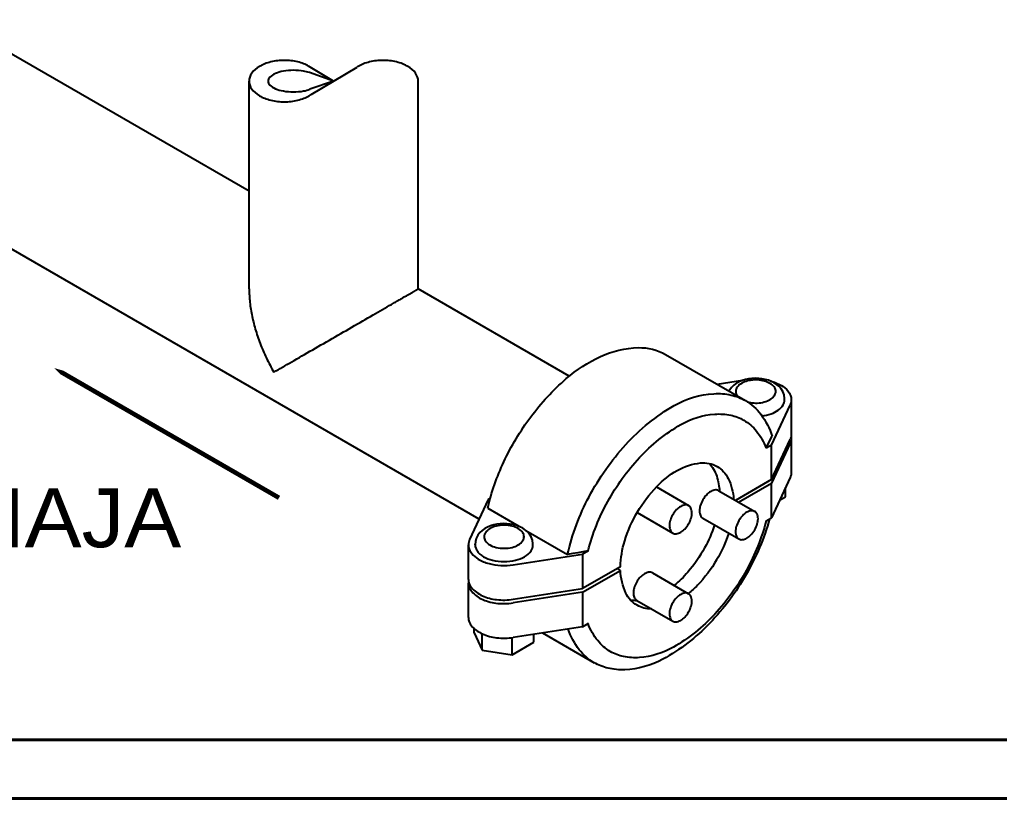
# Model space of a CAD drawing. Header units: centimetres. Extents: x 394264 to 551709, y 50011 to 59011.
# Drawn here: x 525669.5 to 525861.9, y 53388.3 to 53541.4 of the extents above; entities that cross this region are included whole.
import ezdxf
from ezdxf.enums import TextEntityAlignment as Align

# ---------------------------------------------------------------- set-up
doc = ezdxf.new("R2010")
doc.units = ezdxf.units.CM
for name, color, linetype, lineweight in [('-M-YNGN-ZON3', 6, 'SP', 30), ('0-KRCN-DETAY-YAZI', 71, 'Continuous', 35), ('0-KRCN-DETAY-ÇERÇEVE', 71, 'Continuous', 40), ('0-KRCN-YNG-CIHAZ', 4, 'Continuous', 30)]:
    doc.layers.add(name, color=color, linetype=linetype, lineweight=lineweight)
doc.styles.add('CIZGI', font='tahoma.ttf', dxfattribs={"width": 0.8, "oblique": 20})
doc.styles.add('ROMAND', font='arial.ttf', dxfattribs={"height": 0.5})
doc.linetypes.add('SP', pattern='A,2,-0.1,["SP",CIZGI,S=0.14,R=0.2,X=0,Y=-0.07],-0.255', length=2.355)

# ---------------------------------------------------------------- blocks, each defined once
blk = doc.blocks.new('A$C66BCA59E')
at = {"layer": '0-KRCN-YNG-CIHAZ', "color": 31, "linetype": 'Continuous', "lineweight": -3, "extrusion": (0, 0.816497, 0.57735)}
for p, q in [((1087.86, -1390.08, 2649.23), (877.61, -1268.69, 2664.31)), ((1042.68, -1325.66, 2648.98), (985.67, -1292.75, 2660.53)), ((1059.27, -1304.01, 2648.98), (1054.36, -1301.07, 2644.83)), ((1059.27, -1304.01, 2648.98), (1054.51, -1302.35, 2646.65)), ((1054.85, -1306.63, 2652.7), (1063.88, -1301.26, 2645.1)), ((1042.68, -1344.83, 2648.98), (1042.68, -1304.01, 2648.98)), ((1059.27, -1304.01, 2648.98), (1054.59, -1305.63, 2651.28)), ((1075.88, -1344.83, 2648.98), (1075.88, -1304.01, 2648.98)), ((1105.56, -1361.97, 2648.98), (1075.88, -1344.83, 2648.98)), ((1124.48, -1357.74, 2944.75), (1140.16, -1366.79, 2944.75)), ((1139.58, -1362.83, 2944.75), (1134.62, -1363.59, 2944.75)), ((1145.27, -1375.51, 2944.75), (1148.92, -1367.65, 2944.75)), ((1147.85, -1366.6, 2944.75), (1147.85, -1366.42, 2944.75)), ((1149.16, -1366.6, 2944.75), (1149.16, -1373.38, 2944.75)), ((1145.27, -1375.51, 2944.75), (1144.21, -1376.12, 2944.75)), ((1145.27, -1382.29, 2944.75), (1148.92, -1374.43, 2944.75)), ((1148.92, -1375.13, 2944.75), (1145.27, -1383, 2944.75)), ((1145.27, -1382.29, 2944.75), (1145.27, -1375.51, 2944.75)), ((1149.16, -1374.09, 2944.75), (1149.16, -1380.87, 2944.75)), ((1145.27, -1382.29, 2944.75), (1138.19, -1386.38, 2944.75)), ((1138.81, -1386.73, 2944.75), (1145.27, -1383, 2944.75)), ((1148.92, -1381.91, 2944.75), (1145.27, -1389.78, 2944.75)), ((1145.27, -1389.78, 2944.75), (1145.27, -1383, 2944.75)), ((1122.65, -1383.74, 2943.43), (1128.99, -1387.4, 2943.43)), ((1134.9, -1384.48, 2943.43), (1141.97, -1388.56, 2943.43)), ((1148.02, -1385.7, 2944.75), (1148.02, -1383.86, 2944.75)), ((1089.64, -1386.23, 2944.75), (1085.99, -1394.09, 2944.75)), ((1090.03, -1386, 2944.75), (1089.64, -1386.23, 2944.75)), ((1146.85, -1386.37, 2944.75), (1148.02, -1385.7, 2944.75)), ((1089.53, -1387.94, 2944.75), (1095.66, -1391.48, 2944.75)), ((1118.89, -1388.77, 2943.43), (1125.87, -1392.81, 2943.43)), ((1131.78, -1389.88, 2943.43), (1138.85, -1393.96, 2943.43)), ((1144.21, -1390.39, 2944.75), (1145.27, -1389.78, 2944.75)), ((1097.04, -1392.28, 2944.75), (1105.21, -1397, 2944.75)), ((1087.07, -1395.14, 2944.75), (1087.07, -1394.96, 2944.75)), ((1098.42, -1395.14, 2944.75), (1098.42, -1394.96, 2944.75)), ((1085.75, -1401.92, 2944.75), (1085.75, -1395.14, 2944.75)), ((1094.55, -1399.04, 2944.75), (1108.18, -1396.93, 2944.75)), ((1109.24, -1396.32, 2944.75), (1108.18, -1396.93, 2944.75)), ((1108.18, -1396.93, 2944.75), (1108.18, -1403.71, 2944.75)), ((1115.61, -1399.42, 2944.75), (1108.18, -1403.71, 2944.75)), ((1108.18, -1404.42, 2944.75), (1115.61, -1400.13, 2944.75)), ((1115.61, -1400.13, 2944.75), (1115, -1399.77, 2944.75)), ((1121.92, -1400.63, 2943.43), (1128.99, -1404.71, 2943.43)), ((1085.75, -1409.41, 2944.75), (1085.75, -1402.63, 2944.75)), ((1094.55, -1405.82, 2944.75), (1108.18, -1403.71, 2944.75)), ((1108.18, -1404.42, 2944.75), (1094.55, -1406.52, 2944.75)), ((1108.18, -1404.42, 2944.75), (1108.18, -1411.2, 2944.75)), ((1118.8, -1406.03, 2943.43), (1125.87, -1410.12, 2943.43)), ((1086.9, -1412.43, 2944.75), (1086.9, -1411.62, 2944.75)), ((1108.18, -1411.2, 2944.75), (1094.55, -1413.3, 2944.75)), ((1108.18, -1411.2, 2944.75), (1109.24, -1410.59, 2944.75)), ((1109.24, -1410.59, 2944.75), (1109.21, -1410.59, 2944.75)), ((1086.9, -1412.43, 2944.75), (1088.46, -1415.8, 2944.75)), ((1088.46, -1415.8, 2944.75), (1088.46, -1412.59, 2944.75)), ((1094.31, -1416.71, 2944.75), (1094.31, -1413.33, 2944.75)), ((1094.31, -1416.71, 2944.75), (1098.59, -1414.24, 2944.75)), ((1098.59, -1414.24, 2944.75), (1098.59, -1412.68, 2944.75)), ((1100.29, -1412.42, 2944.75), (1110.44, -1418.27, 2944.75)), ((1088.46, -1415.8, 2944.75), (1094.31, -1416.71, 2944.75))]:
    blk.add_line(p, q, dxfattribs=at)
at = {"layer": '0-KRCN-YNG-CIHAZ', "color": 31, "linetype": 'Continuous', "lineweight": -3, "extrusion": (0, 0.816497, 0.57735), "elevation": 464.67}
for points in [[(-1054.36, 2910.66, 0.093588), (-1052.22, 2909.24, 0.100287), (-1049.58, 2908.71, 0.100287), (-1046.95, 2909.24, 0.099217), (-1044.7, 2910.77, 0.097741), (-1043.21, 2913.05, 0.096722), (-1042.68, 2915.75, 0.096722)], [(-1075.88, 2915.75, 0.096722), (-1075.35, 2913.05, 0.097741), (-1073.86, 2910.77, 0.099217), (-1071.61, 2909.24, 0.100287), (-1068.97, 2908.71, 0.100287), (-1066.34, 2909.24, 0.099217), (-1064.09, 2910.77, 0.011198), (-1063.88, 2911, 0.096722)], [(-1054.51, 2912.89, 0.061353), (-1053.35, 2912.38, 0.074033), (-1051.38, 2912.09, 0.074033), (-1049.41, 2912.38, 0.084788), (-1047.86, 2913.16, 0.106339), (-1046.75, 2914.41, 0.128983), (-1046.4, 2915.75, 0.128983)], [(-1042.68, 2915.75, 0.096722), (-1043.21, 2918.46, 0.097741), (-1044.7, 2920.73, 0.099217), (-1046.95, 2922.26, 0.100287), (-1049.58, 2922.8, 0.100287), (-1052.22, 2922.26, 0.099217), (-1054.47, 2920.73, 0.020454), (-1054.85, 2920.31, 0.096722)], [(-1046.4, 2915.75, 0.128983), (-1046.75, 2917.09, 0.106339), (-1047.86, 2918.35, 0.084788), (-1049.41, 2919.13, 0.074033), (-1051.38, 2919.42, 0.074033), (-1053.35, 2919.13, 0.066121), (-1054.59, 2918.56, 0.106339)]]:
    blk.add_lwpolyline(points, format="xyb", dxfattribs=at)
at = {"layer": '0-KRCN-YNG-CIHAZ', "color": 31, "linetype": 'Continuous', "lineweight": -3, "flags": 128}
for points, elevation in [([(1042.68, -1344.83), (1042.68, -1345.15), (1042.69, -1345.48), (1042.7, -1345.8), (1042.72, -1346.13), (1042.74, -1346.46), (1042.76, -1346.8), (1042.79, -1347.13), (1042.83, -1347.47), (1042.87, -1347.81), (1042.91, -1348.15), (1042.96, -1348.5), (1043.01, -1348.84), (1043.07, -1349.19), (1043.13, -1349.54), (1043.2, -1349.88), (1043.27, -1350.24), (1043.34, -1350.59), (1043.42, -1350.94), (1043.51, -1351.29), (1043.6, -1351.65), (1043.69, -1352), (1043.79, -1352.36), (1043.89, -1352.72), (1044, -1353.07), (1044.11, -1353.43), (1044.22, -1353.79), (1044.34, -1354.15), (1044.46, -1354.51), (1044.59, -1354.86), (1044.72, -1355.22), (1044.86, -1355.58), (1045, -1355.94), (1045.14, -1356.29), (1045.29, -1356.65), (1045.44, -1357.01), (1045.59, -1357.36), (1045.75, -1357.72), (1045.91, -1358.07), (1046.08, -1358.42), (1046.25, -1358.77), (1046.42, -1359.12), (1046.6, -1359.47), (1046.78, -1359.82), (1046.97, -1360.16), (1047.16, -1360.51), (1047.54, -1361.19)], 2648.98), ([(1071.02, -1347.64), (1071.21, -1347.53), (1071.4, -1347.41), (1071.59, -1347.31), (1071.77, -1347.2), (1071.96, -1347.1), (1072.13, -1346.99), (1072.31, -1346.89), (1072.48, -1346.79), (1072.64, -1346.7), (1072.81, -1346.6), (1072.96, -1346.51), (1073.12, -1346.42), (1073.27, -1346.34), (1073.42, -1346.25), (1073.56, -1346.17), (1073.7, -1346.09), (1073.84, -1346.01), (1073.97, -1345.93), (1074.09, -1345.86), (1074.22, -1345.79), (1074.34, -1345.72), (1074.45, -1345.65), (1074.56, -1345.59), (1074.67, -1345.53), (1074.77, -1345.47), (1074.87, -1345.41), (1074.96, -1345.36), (1075.05, -1345.31), (1075.13, -1345.26), (1075.21, -1345.21), (1075.29, -1345.17), (1075.36, -1345.13), (1075.43, -1345.09), (1075.49, -1345.06), (1075.55, -1345.02), (1075.6, -1344.99), (1075.65, -1344.96), (1075.69, -1344.94), (1075.73, -1344.92), (1075.77, -1344.9), (1075.8, -1344.88), (1075.82, -1344.86), (1075.84, -1344.85), (1075.86, -1344.84), (1075.87, -1344.84), (1075.88, -1344.83)], 2648.98), ([(1047.54, -1361.19), (1047.94, -1360.96), (1048.35, -1360.72), (1048.77, -1360.48), (1049.21, -1360.23), (1049.66, -1359.97), (1050.11, -1359.71), (1050.58, -1359.44), (1051.06, -1359.16), (1051.55, -1358.88), (1052.04, -1358.59), (1052.54, -1358.3), (1053.05, -1358.01), (1053.57, -1357.71), (1054.1, -1357.41), (1054.63, -1357.1), (1055.16, -1356.79), (1055.7, -1356.48), (1056.24, -1356.17), (1056.79, -1355.85), (1057.34, -1355.53), (1057.89, -1355.21), (1058.45, -1354.89), (1059, -1354.57), (1059.56, -1354.25), (1060.11, -1353.93), (1060.66, -1353.61), (1061.22, -1353.3), (1061.77, -1352.98), (1062.31, -1352.66), (1062.86, -1352.35), (1063.4, -1352.04), (1063.93, -1351.73), (1064.46, -1351.42), (1064.99, -1351.12), (1065.5, -1350.82), (1066.01, -1350.53), (1066.52, -1350.24), (1067.01, -1349.95), (1067.5, -1349.67), (1067.98, -1349.39), (1068.44, -1349.12), (1068.9, -1348.86), (1069.35, -1348.6), (1069.78, -1348.35), (1070.21, -1348.11), (1070.62, -1347.87), (1071.02, -1347.64)], 2648.98), ([(1145.82, -1363.3), (1145.26, -1363.02), (1144.66, -1362.79), (1144.04, -1362.61), (1143.4, -1362.49), (1142.75, -1362.42), (1142.09, -1362.4), (1141.43, -1362.44), (1140.78, -1362.52), (1140.14, -1362.65), (1139.53, -1362.84), (1138.94, -1363.08), (1138.38, -1363.38), (1137.87, -1363.75), (1137.4, -1364.19), (1136.89, -1364.9)], 2944.75), ([(1147.85, -1366.35), (1147.75, -1365.66), (1147.51, -1365.01), (1147.16, -1364.45), (1146.73, -1363.97), (1145.82, -1363.3)], 2944.75), ([(1144.21, -1376.12), (1144.51, -1375.54), (1144.8, -1374.96), (1145.1, -1374.38), (1145.39, -1373.8)], 2944.75), ([(1096.4, -1391.84), (1095.83, -1391.55), (1095.24, -1391.33), (1094.61, -1391.15), (1093.97, -1391.03), (1093.32, -1390.96), (1092.66, -1390.94), (1092, -1390.97), (1091.35, -1391.06), (1090.72, -1391.19), (1090.1, -1391.38), (1089.51, -1391.62), (1088.96, -1391.92), (1088.44, -1392.28), (1087.98, -1392.72), (1087.58, -1393.24), (1087.28, -1393.84), (1087.11, -1394.43), (1087.07, -1395.05)], 2944.75), ([(1098.42, -1394.89), (1098.32, -1394.19), (1098.08, -1393.55), (1097.73, -1392.99), (1097.3, -1392.51), (1096.4, -1391.84)], 2944.75), ([(1109.24, -1396.32), (1108.23, -1396.49), (1107.22, -1396.66), (1106.22, -1396.83), (1105.21, -1397)], 2944.75)]:
    blk.add_lwpolyline(points, dxfattribs=dict(at, elevation=elevation))
for points, elevation in [([(1089.53, -1387.94, -0.053343), (1092.69, -1378.83, -0.049896), (1097.98, -1369.98, -0.054715), (1104.96, -1362.47, -0.070065), (1111.7, -1358.12, -0.100989), (1119.09, -1356.38, -0.139368), (1124.48, -1357.74)], 2944.75), ([(1144.95, -1363.39, 0.064494), (1143.91, -1362.96, 0.052603), (1142.55, -1362.73, 0.050292), (1141.17, -1362.8, 0.056448), (1139.98, -1363.11, 0.073942), (1138.93, -1363.71, 0.107661), (1138.41, -1364.35, 0.057254), (1138.28, -1364.67, 0.061835), (1138.24, -1364.99, 0.084587), (1138.32, -1365.43, 0.073719), (1138.55, -1365.88)], 2944.75), ([(1140.49, -1367.04, 0.053404), (1141.79, -1367.25, 0.051115), (1143.17, -1367.19, 0.057724), (1144.49, -1366.83, 0.076395), (1145.38, -1366.3, 0.095879), (1145.94, -1365.63, 0.126177), (1146.1, -1364.99, 0.018548), (1146.1, -1364.9, 0.018413), (1146.09, -1364.8, 0.133437), (1145.78, -1364.1, 0.092451), (1144.95, -1363.39)], 2944.75), ([(1145.02, -1362.92, -0.065274), (1147.2, -1363.79, -0.092254), (1148.48, -1364.87, -0.079383), (1149, -1365.75, -0.093617), (1149.16, -1366.6, -0.056108), (1149.1, -1367.12, -0.052629), (1148.92, -1367.65)], 2944.75), ([(1105.21, -1397, -0.065189), (1109.44, -1385.66, -0.062863), (1116.65, -1375.41, -0.077359), (1126.17, -1367.74, -0.117465), (1133.95, -1365.42, -0.06839), (1137.33, -1365.69, -0.076736), (1140.16, -1366.79, -0.101945), (1143.17, -1369.47, -0.084174), (1145.39, -1373.8)], 2944.75), ([(1143.34, -1369.81, 0.054587), (1145.23, -1369.37, 0.069977), (1146.58, -1368.67, 0.10074), (1147.56, -1367.62, 0.138675), (1147.85, -1366.6)], 2944.75), ([(1109.24, -1396.32, -0.062271), (1113.1, -1386.62, -0.061052), (1119.33, -1377.99, -0.075174), (1127.45, -1371.5, -0.112673), (1134.13, -1369.44, -0.070339), (1137.25, -1369.65, -0.079543), (1139.84, -1370.64, -0.093798), (1142.32, -1372.77, -0.079493), (1144.21, -1376.12)], 2944.75), ([(1149.16, -1373.38, -0.028268), (1149.15, -1373.64, -0.027796), (1149.1, -1373.91, -0.026905), (1149.03, -1374.17, -0.025688), (1148.92, -1374.43)], 2944.75), ([(1149.13, -1373.7, -0.020634), (1149.15, -1373.9, -0.020824), (1149.16, -1374.09, -0.017895), (1149.16, -1374.26, -0.017774), (1149.14, -1374.42, -0.037529), (1149.06, -1374.78, -0.035467), (1148.92, -1375.13)], 2944.75), ([(1115.61, -1399.42, -0.069731), (1116.44, -1394.34, -0.057448), (1118.97, -1388.63, -0.057864), (1122.73, -1383.65, -0.071231), (1126.73, -1380.51, -0.106617), (1131.33, -1379.03, -0.156851), (1134.59, -1379.73, -0.15209), (1136.78, -1382.1, -0.095685), (1137.82, -1386.17)], 2944.75), ([(1133.08, -1379.15, -0.055969), (1133.87, -1380.23, -0.048529), (1134.51, -1381.64, -0.041176), (1134.89, -1383.15, -0.02704), (1135.05, -1384.56)], 2944.75), ([(1149.16, -1380.87, -0.028268), (1149.15, -1381.13, -0.027796), (1149.1, -1381.4, -0.026905), (1149.03, -1381.65, -0.025688), (1148.92, -1381.91)], 2944.75), ([(1134.9, -1384.48, 0.156851), (1134.25, -1384.34, 0.106617), (1133.34, -1384.63, 0.072341), (1132.54, -1385.27, 0.058752), (1131.78, -1386.28, 0.058752), (1131.28, -1387.44, 0.072341), (1131.13, -1388.45)], 2943.43), ([(1131.13, -1388.45, 0.047286), (1131.18, -1388.95, 0.059033), (1131.3, -1389.33, 0.072764), (1131.52, -1389.66, 0.083138), (1131.78, -1389.88)], 2943.43), ([(1144.89, -1390, -0.061449), (1140.29, -1400.96, -0.061234), (1133.15, -1410.51, -0.076461), (1123.92, -1417.58, -0.115406), (1116.45, -1419.65, -0.066876), (1113.18, -1419.35, -0.0746), (1110.44, -1418.27, -0.097939), (1107.52, -1415.72, -0.081921), (1105.34, -1411.66)], 2944.75), ([(1144.21, -1390.39, -0.062271), (1140.35, -1400.09, -0.061052), (1134.13, -1408.72, -0.075174), (1126, -1415.21, -0.112673), (1119.33, -1417.26, -0.070339), (1116.2, -1417.06, -0.079543), (1113.61, -1416.07, -0.093798), (1111.13, -1413.94, -0.079493), (1109.24, -1410.59)], 2944.75), ([(1134.08, -1391.21, -0.04594), (1132.13, -1395.73, -0.052833), (1128.84, -1400.48, -0.046283), (1126.15, -1403.07, -0.08446)], 2944.75), ([(1136.86, -1392.82, -0.053158), (1134.48, -1398.08, -0.057864), (1130.72, -1403.06, -0.033629), (1128.94, -1404.68, -0.106617)], 2944.75), ([(1085.99, -1394.09, 0.052629), (1085.81, -1394.62, 0.056108), (1085.75, -1395.14, 0.091914), (1085.91, -1395.98, 0.078353), (1086.41, -1396.84, 0.09221), (1087.66, -1397.91, 0.065245), (1089.79, -1398.8, 0.05318), (1092.11, -1399.16, 0.051032), (1094.55, -1399.04)], 2944.75), ([(1087.07, -1395.14, 0.083138), (1087.17, -1395.76, 0.072764), (1087.5, -1396.39, 0.059033), (1087.99, -1396.93, 0.047286), (1088.73, -1397.46)], 2944.75), ([(1088.73, -1397.46, 0.072341), (1090.47, -1398.15, 0.058752), (1092.74, -1398.42, 0.058752), (1095.02, -1398.15, 0.072341), (1096.76, -1397.46, 0.106617), (1098.05, -1396.28, 0.156851), (1098.42, -1395.14)], 2944.75), ([(1121.69, -1407.7, -0.136757), (1118.86, -1406.98, -0.15209), (1116.68, -1404.61, -0.105201), (1115.61, -1400.13)], 2944.75), ([(1121.46, -1400.49, 0.115022), (1120.79, -1400.58, 0.07766), (1119.93, -1401.08, 0.058659), (1119.21, -1401.81, 0.052468), (1118.61, -1402.79, 0.055924), (1118.23, -1403.87, 0.07084), (1118.16, -1404.77, 0.103081), (1118.38, -1405.59, 0.14544), (1118.8, -1406.03)], 2943.43), ([(1121.92, -1400.63, 0.028268), (1121.81, -1400.58, 0.027796), (1121.7, -1400.53, 0.026905), (1121.59, -1400.51, 0.025688), (1121.46, -1400.49)], 2943.43), ([(1085.75, -1401.92, 0.178588), (1086.35, -1403.52, 0.112183), (1088.49, -1405.12, 0.075817), (1091.28, -1405.88, 0.067056), (1094.55, -1405.82)], 2944.75), ([(1085.78, -1402.28, 0.195482), (1086.19, -1403.99, 0.124859), (1088.25, -1405.72, 0.081087), (1091.12, -1406.57, 0.070284), (1094.55, -1406.52)], 2944.75), ([(1118.95, -1406.12, -0.051631), (1117.6, -1405.96)], 2944.75), ([(1085.75, -1409.41, 0.178588), (1086.35, -1411.01, 0.112183), (1088.49, -1412.61, 0.075817), (1091.28, -1413.37, 0.067056), (1094.55, -1413.3)], 2944.75)]:
    blk.add_lwpolyline(points, format="xyb", dxfattribs=dict(at, elevation=elevation))
at = {"layer": '0-KRCN-YNG-CIHAZ', "color": 31, "linetype": 'Continuous', "lineweight": -3, "elevation": 2660.53}
blk.add_lwpolyline([(1004.38, -1360.38, 0, 7.5, 0), (1017.38, -1367.88, 0.9, 0.9, 0), (1048.55, -1385.88, 0.9, 0.9, 0)], format="xyseb", dxfattribs=at)
at = {"layer": '0-KRCN-YNG-CIHAZ', "color": 31, "linetype": 'Continuous', "lineweight": -3, "flags": 128}
for points, elevation in [([(1128.99, -1387.4, 0.156851), (1128.34, -1387.26, 0.106617), (1127.43, -1387.56, 0.072341), (1126.62, -1388.19, 0.058752), (1125.87, -1389.2, 0.058752), (1125.37, -1390.36, 0.072341), (1125.22, -1391.38, 0.106617), (1125.43, -1392.32, 0.156851), (1125.87, -1392.81, 0.156851), (1126.52, -1392.94, 0.106617), (1127.43, -1392.65, 0.072341), (1128.24, -1392.02, 0.058752), (1128.99, -1391, 0.058752), (1129.49, -1389.85, 0.072341), (1129.64, -1388.83, 0.106617), (1129.43, -1387.89, 0.156851)], 2943.43), ([(1141.97, -1388.56, 0.156851), (1141.33, -1388.42, 0.106617), (1140.41, -1388.72, 0.072341), (1139.61, -1389.35, 0.058752), (1138.85, -1390.36, 0.058752), (1138.35, -1391.52, 0.072341), (1138.21, -1392.54, 0.106617), (1138.41, -1393.48, 0.156851), (1138.85, -1393.96, 0.156851), (1139.5, -1394.1, 0.106617), (1140.41, -1393.81, 0.072341), (1141.22, -1393.17, 0.058752), (1141.97, -1392.16, 0.058752), (1142.47, -1391, 0.072341), (1142.62, -1389.99, 0.106617), (1142.42, -1389.05, 0.156851)], 2943.43), ([(1088.82, -1393.53, 0.156851), (1089.07, -1394.32, 0.106617), (1089.97, -1395.13, 0.072341), (1091.17, -1395.61, 0.058752), (1092.74, -1395.8, 0.058752), (1094.32, -1395.61, 0.072341), (1095.52, -1395.13, 0.106617), (1096.42, -1394.32, 0.156851), (1096.67, -1393.53, 0.156851), (1096.42, -1392.74, 0.106617), (1095.52, -1391.93, 0.072341), (1094.32, -1391.45, 0.058752), (1092.74, -1391.26, 0.058752), (1091.17, -1391.45, 0.072341), (1089.97, -1391.93, 0.106617), (1089.07, -1392.74, 0.156851)], 2944.75), ([(1128.99, -1404.71, 0.156851), (1128.34, -1404.57, 0.106617), (1127.43, -1404.87, 0.072341), (1126.62, -1405.5, 0.058752), (1125.87, -1406.51, 0.058752), (1125.37, -1407.67, 0.072341), (1125.22, -1408.69, 0.106617), (1125.43, -1409.63, 0.156851), (1125.87, -1410.12, 0.156851), (1126.52, -1410.25, 0.106617), (1127.43, -1409.96, 0.072341), (1128.24, -1409.33, 0.058752), (1128.99, -1408.31, 0.058752), (1129.49, -1407.16, 0.072341), (1129.64, -1406.14, 0.106617), (1129.43, -1405.2, 0.156851)], 2943.43)]:
    blk.add_lwpolyline(points, format="xyb", close=True, dxfattribs=dict(at, elevation=elevation))
at = {"layer": '0-KRCN-DETAY-YAZI', "extrusion": (0, 0.816497, 0.57735), "style": 'ROMAND', "width": 0.6}
blk.add_text('DRENAJA', height=20, rotation=180, dxfattribs=at).set_placement((-990.22, 986.6, -1004.64), align=Align.MIDDLE)

msp = doc.modelspace()

# ---------------------------------------------------------------- linework, layer by layer
at = {"layer": '0-KRCN-DETAY-ÇERÇEVE'}
msp.add_line((524690.01, 53399.83, -2010.95), (527529.31, 53399.83, -2010.95), dxfattribs=at)
at = {"layer": '0-KRCN-DETAY-ÇERÇEVE', "elevation": -2010.95}
for points in [[(527547.4, 54833.28), (524671.91, 54833.28), (524671.91, 53388.35), (527547.4, 53388.35)], [(524690.01, 53399.83), (524690.01, 54815.18), (527529.31, 54815.18), (527529.31, 53399.83)], [(524690.01, 53399.83), (527529.31, 53399.83)]]:
    msp.add_lwpolyline(points, close=True, dxfattribs=at)

# ---------------------------------------------------------------- block references
at = {"layer": '-M-YNGN-ZON3'}
msp.add_blockref('A$C66BCA59E', (524671.91, 54833.28, -2010.95), dxfattribs=at)

doc.saveas('drawing.dxf')
